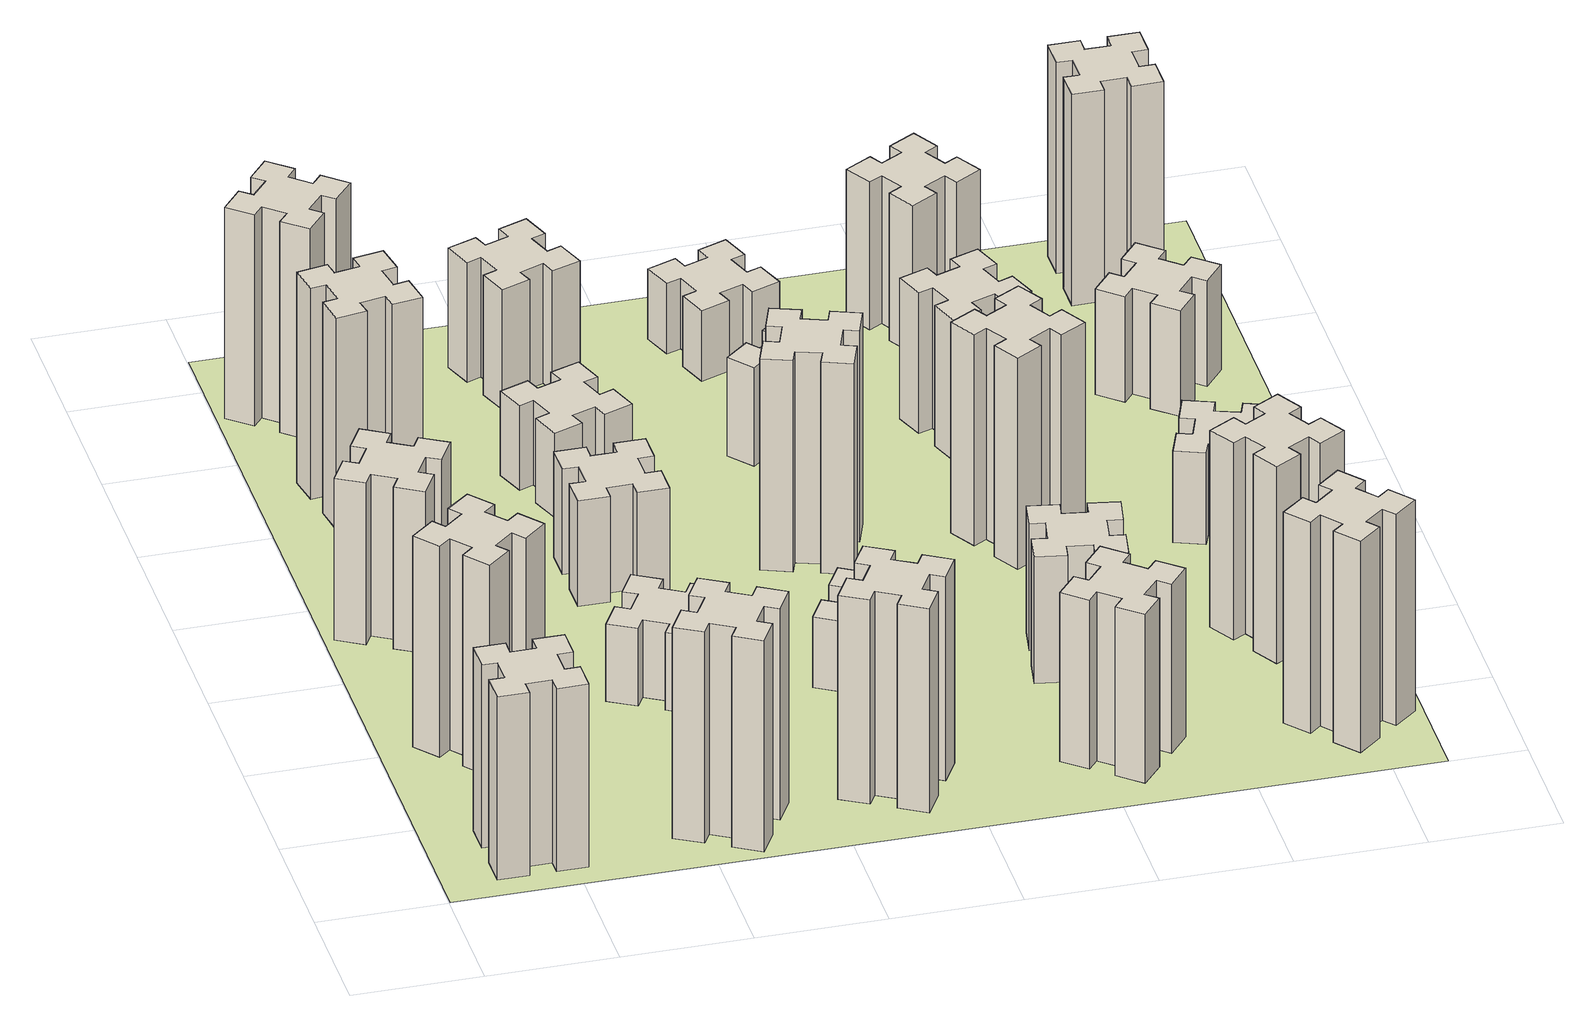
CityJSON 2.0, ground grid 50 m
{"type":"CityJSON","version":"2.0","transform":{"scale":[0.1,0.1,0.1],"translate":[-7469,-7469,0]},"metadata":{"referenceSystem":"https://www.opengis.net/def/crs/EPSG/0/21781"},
"CityObjects":{
"building1":{"type":"Building","attributes":{"class":"1000","function":"1000","usage":"1000","yearOfConstruction":2016,"roofType":"1000","measuredHeight":78,"storeysAboveGround":30,"storeysBelowGround":0},"geometry":[{"type":"Solid","lod":"1","boundaries":[[[[0,1,2,3,4,5,6,7,8,9,10,11,12,13,14,15,16,17,18,19]],[[17,16,20,21]],[[16,15,22,20]],[[15,14,23,22]],[[14,13,24,23]],[[13,12,25,24]],[[12,11,26,25]],[[11,10,27,26]],[[10,9,28,27]],[[9,8,29,28]],[[8,7,30,29]],[[7,6,31,30]],[[6,5,32,31]],[[5,4,33,32]],[[4,3,34,33]],[[3,2,35,34]],[[2,1,36,35]],[[1,0,37,36]],[[0,19,38,37]],[[19,18,39,38]],[[18,17,21,39]],[[24,25,26,27,28,29,30,31,32,33,34,35,36,37,38,39,21,20,22,23]]]]}]},
"building2":{"type":"Building","attributes":{"class":"1000","function":"1000","usage":"1000","yearOfConstruction":2016,"roofType":"1000","measuredHeight":90,"storeysAboveGround":30,"storeysBelowGround":0},"geometry":[{"type":"Solid","lod":"1","boundaries":[[[[40,41,42,43,44,45,46,47,48,49,50,51,52,53,54,55,56,57,58,59]],[[57,56,60,61]],[[56,55,62,60]],[[55,54,63,62]],[[54,53,64,63]],[[53,52,65,64]],[[52,51,66,65]],[[51,50,67,66]],[[50,49,68,67]],[[49,48,69,68]],[[48,47,70,69]],[[47,46,71,70]],[[46,45,72,71]],[[45,44,73,72]],[[44,43,74,73]],[[43,42,75,74]],[[42,41,76,75]],[[41,40,77,76]],[[40,59,78,77]],[[59,58,79,78]],[[58,57,61,79]],[[64,65,66,67,68,69,70,71,72,73,74,75,76,77,78,79,61,60,62,63]]]]}]},
"building3":{"type":"Building","attributes":{"class":"1000","function":"1000","usage":"1000","yearOfConstruction":2016,"roofType":"1000","measuredHeight":69,"storeysAboveGround":30,"storeysBelowGround":0},"geometry":[{"type":"Solid","lod":"1","boundaries":[[[[80,81,82,83,84,85,86,87,88,89,90,91,92,93,94,95,96,97,98,99]],[[97,96,100,101]],[[96,95,102,100]],[[95,94,103,102]],[[94,93,104,103]],[[93,92,105,104]],[[92,91,106,105]],[[91,90,107,106]],[[90,89,108,107]],[[89,88,109,108]],[[88,87,110,109]],[[87,86,111,110]],[[86,85,112,111]],[[85,84,113,112]],[[84,83,114,113]],[[83,82,115,114]],[[82,81,116,115]],[[81,80,117,116]],[[80,99,118,117]],[[99,98,119,118]],[[98,97,101,119]],[[104,105,106,107,108,109,110,111,112,113,114,115,116,117,118,119,101,100,102,103]]]]}]},
"building4":{"type":"Building","attributes":{"class":"1000","function":"1000","usage":"1000","yearOfConstruction":2016,"roofType":"1000","measuredHeight":90,"storeysAboveGround":30,"storeysBelowGround":0},"geometry":[{"type":"Solid","lod":"1","boundaries":[[[[120,121,122,123,124,125,126,127,128,129,130,131,132,133,134,135,136,137,138,139]],[[137,136,140,141]],[[136,135,142,140]],[[135,134,143,142]],[[134,133,144,143]],[[133,132,145,144]],[[132,131,146,145]],[[131,130,147,146]],[[130,129,148,147]],[[129,128,149,148]],[[128,127,150,149]],[[127,126,151,150]],[[126,125,152,151]],[[125,124,153,152]],[[124,123,154,153]],[[123,122,155,154]],[[122,121,156,155]],[[121,120,157,156]],[[120,139,158,157]],[[139,138,159,158]],[[138,137,141,159]],[[144,145,146,147,148,149,150,151,152,153,154,155,156,157,158,159,141,140,142,143]]]]}]},
"building5":{"type":"Building","attributes":{"class":"1000","function":"1000","usage":"1000","yearOfConstruction":2016,"roofType":"1000","measuredHeight":90,"storeysAboveGround":30,"storeysBelowGround":0},"geometry":[{"type":"Solid","lod":"1","boundaries":[[[[160,161,162,163,164,165,166,167,168,169,170,171,172,173,174,175,176,177,178,179]],[[177,176,180,181]],[[176,175,182,180]],[[175,174,183,182]],[[174,173,184,183]],[[173,172,185,184]],[[172,171,186,185]],[[171,170,187,186]],[[170,169,188,187]],[[169,168,189,188]],[[168,167,190,189]],[[167,166,191,190]],[[166,165,192,191]],[[165,164,193,192]],[[164,163,194,193]],[[163,162,195,194]],[[162,161,196,195]],[[161,160,197,196]],[[160,179,198,197]],[[179,178,199,198]],[[178,177,181,199]],[[184,185,186,187,188,189,190,191,192,193,194,195,196,197,198,199,181,180,182,183]]]]}]},
"building6":{"type":"Building","attributes":{"class":"1000","function":"1000","usage":"1000","yearOfConstruction":2016,"roofType":"1000","measuredHeight":90,"storeysAboveGround":30,"storeysBelowGround":0},"geometry":[{"type":"Solid","lod":"1","boundaries":[[[[200,201,202,203,204,205,206,207,208,209,210,211,212,213,214,215,216,217,218,219]],[[217,216,220,221]],[[216,215,222,220]],[[215,214,223,222]],[[214,213,224,223]],[[213,212,225,224]],[[212,211,226,225]],[[211,210,227,226]],[[210,209,228,227]],[[209,208,229,228]],[[208,207,230,229]],[[207,206,231,230]],[[206,205,232,231]],[[205,204,233,232]],[[204,203,234,233]],[[203,202,235,234]],[[202,201,236,235]],[[201,200,237,236]],[[200,219,238,237]],[[219,218,239,238]],[[218,217,221,239]],[[224,225,226,227,228,229,230,231,232,233,234,235,236,237,238,239,221,220,222,223]]]]}]},
"building7":{"type":"Building","attributes":{"class":"1000","function":"1000","usage":"1000","yearOfConstruction":2016,"roofType":"1000","measuredHeight":33,"storeysAboveGround":30,"storeysBelowGround":0},"geometry":[{"type":"Solid","lod":"1","boundaries":[[[[240,241,242,243,244,245,246,247,248,249,250,251,252,253,254,255,256,257,258,259]],[[257,256,260,261]],[[256,255,262,260]],[[255,254,263,262]],[[254,253,264,263]],[[253,252,265,264]],[[252,251,266,265]],[[251,250,267,266]],[[250,249,268,267]],[[249,248,269,268]],[[248,247,270,269]],[[247,246,271,270]],[[246,245,272,271]],[[245,244,273,272]],[[244,243,274,273]],[[243,242,275,274]],[[242,241,276,275]],[[241,240,277,276]],[[240,259,278,277]],[[259,258,279,278]],[[258,257,261,279]],[[264,265,266,267,268,269,270,271,272,273,274,275,276,277,278,279,261,260,262,263]]]]}]},
"building8":{"type":"Building","attributes":{"class":"1000","function":"1000","usage":"1000","yearOfConstruction":2016,"roofType":"1000","measuredHeight":45,"storeysAboveGround":30,"storeysBelowGround":0},"geometry":[{"type":"Solid","lod":"1","boundaries":[[[[280,281,282,283,284,285,286,287,288,289,290,291,292,293,294,295,296,297,298,299]],[[297,296,300,301]],[[296,295,302,300]],[[295,294,303,302]],[[294,293,304,303]],[[293,292,305,304]],[[292,291,306,305]],[[291,290,307,306]],[[290,289,308,307]],[[289,288,309,308]],[[288,287,310,309]],[[287,286,311,310]],[[286,285,312,311]],[[285,284,313,312]],[[284,283,314,313]],[[283,282,315,314]],[[282,281,316,315]],[[281,280,317,316]],[[280,299,318,317]],[[299,298,319,318]],[[298,297,301,319]],[[304,305,306,307,308,309,310,311,312,313,314,315,316,317,318,319,301,300,302,303]]]]}]},
"building9":{"type":"Building","attributes":{"class":"1000","function":"1000","usage":"1000","yearOfConstruction":2016,"roofType":"1000","measuredHeight":87,"storeysAboveGround":30,"storeysBelowGround":0},"geometry":[{"type":"Solid","lod":"1","boundaries":[[[[320,321,322,323,324,325,326,327,328,329,330,331,332,333,334,335,336,337,338,339]],[[337,336,340,341]],[[336,335,342,340]],[[335,334,343,342]],[[334,333,344,343]],[[333,332,345,344]],[[332,331,346,345]],[[331,330,347,346]],[[330,329,348,347]],[[329,328,349,348]],[[328,327,350,349]],[[327,326,351,350]],[[326,325,352,351]],[[325,324,353,352]],[[324,323,354,353]],[[323,322,355,354]],[[322,321,356,355]],[[321,320,357,356]],[[320,339,358,357]],[[339,338,359,358]],[[338,337,341,359]],[[344,345,346,347,348,349,350,351,352,353,354,355,356,357,358,359,341,340,342,343]]]]}]},
"building10":{"type":"Building","attributes":{"class":"1000","function":"1000","usage":"1000","yearOfConstruction":2016,"roofType":"1000","measuredHeight":36,"storeysAboveGround":30,"storeysBelowGround":0},"geometry":[{"type":"Solid","lod":"1","boundaries":[[[[360,361,362,363,364,365,366,367,368,369,370,371,372,373,374,375,376,377,378,379]],[[377,376,380,381]],[[376,375,382,380]],[[375,374,383,382]],[[374,373,384,383]],[[373,372,385,384]],[[372,371,386,385]],[[371,370,387,386]],[[370,369,388,387]],[[369,368,389,388]],[[368,367,390,389]],[[367,366,391,390]],[[366,365,392,391]],[[365,364,393,392]],[[364,363,394,393]],[[363,362,395,394]],[[362,361,396,395]],[[361,360,397,396]],[[360,379,398,397]],[[379,378,399,398]],[[378,377,381,399]],[[384,385,386,387,388,389,390,391,392,393,394,395,396,397,398,399,381,380,382,383]]]]}]},
"building11":{"type":"Building","attributes":{"class":"1000","function":"1000","usage":"1000","yearOfConstruction":2016,"roofType":"1000","measuredHeight":51,"storeysAboveGround":30,"storeysBelowGround":0},"geometry":[{"type":"Solid","lod":"1","boundaries":[[[[400,401,402,403,404,405,406,407,408,409,410,411,412,413,414,415,416,417,418,419]],[[417,416,420,421]],[[416,415,422,420]],[[415,414,423,422]],[[414,413,424,423]],[[413,412,425,424]],[[412,411,426,425]],[[411,410,427,426]],[[410,409,428,427]],[[409,408,429,428]],[[408,407,430,429]],[[407,406,431,430]],[[406,405,432,431]],[[405,404,433,432]],[[404,403,434,433]],[[403,402,435,434]],[[402,401,436,435]],[[401,400,437,436]],[[400,419,438,437]],[[419,418,439,438]],[[418,417,421,439]],[[424,425,426,427,428,429,430,431,432,433,434,435,436,437,438,439,421,420,422,423]]]]}]},
"building12":{"type":"Building","attributes":{"class":"1000","function":"1000","usage":"1000","yearOfConstruction":2016,"roofType":"1000","measuredHeight":30,"storeysAboveGround":30,"storeysBelowGround":0},"geometry":[{"type":"Solid","lod":"1","boundaries":[[[[440,441,442,443,444,445,446,447,448,449,450,451,452,453,454,455,456,457,458,459]],[[457,456,460,461]],[[456,455,462,460]],[[455,454,463,462]],[[454,453,464,463]],[[453,452,465,464]],[[452,451,466,465]],[[451,450,467,466]],[[450,449,468,467]],[[449,448,469,468]],[[448,447,470,469]],[[447,446,471,470]],[[446,445,472,471]],[[445,444,473,472]],[[444,443,474,473]],[[443,442,475,474]],[[442,441,476,475]],[[441,440,477,476]],[[440,459,478,477]],[[459,458,479,478]],[[458,457,461,479]],[[464,465,466,467,468,469,470,471,472,473,474,475,476,477,478,479,461,460,462,463]]]]}]},
"building13":{"type":"Building","attributes":{"class":"1000","function":"1000","usage":"1000","yearOfConstruction":2016,"roofType":"1000","measuredHeight":90,"storeysAboveGround":30,"storeysBelowGround":0},"geometry":[{"type":"Solid","lod":"1","boundaries":[[[[480,481,482,483,484,485,486,487,488,489,490,491,492,493,494,495,496,497,498,499]],[[497,496,500,501]],[[496,495,502,500]],[[495,494,503,502]],[[494,493,504,503]],[[493,492,505,504]],[[492,491,506,505]],[[491,490,507,506]],[[490,489,508,507]],[[489,488,509,508]],[[488,487,510,509]],[[487,486,511,510]],[[486,485,512,511]],[[485,484,513,512]],[[484,483,514,513]],[[483,482,515,514]],[[482,481,516,515]],[[481,480,517,516]],[[480,499,518,517]],[[499,498,519,518]],[[498,497,501,519]],[[504,505,506,507,508,509,510,511,512,513,514,515,516,517,518,519,501,500,502,503]]]]}]},
"building14":{"type":"Building","attributes":{"class":"1000","function":"1000","usage":"1000","yearOfConstruction":2016,"roofType":"1000","measuredHeight":72,"storeysAboveGround":30,"storeysBelowGround":0},"geometry":[{"type":"Solid","lod":"1","boundaries":[[[[520,521,522,523,524,525,526,527,528,529,530,531,532,533,534,535,536,537,538,539]],[[537,536,540,541]],[[536,535,542,540]],[[535,534,543,542]],[[534,533,544,543]],[[533,532,545,544]],[[532,531,546,545]],[[531,530,547,546]],[[530,529,548,547]],[[529,528,549,548]],[[528,527,550,549]],[[527,526,551,550]],[[526,525,552,551]],[[525,524,553,552]],[[524,523,554,553]],[[523,522,555,554]],[[522,521,556,555]],[[521,520,557,556]],[[520,539,558,557]],[[539,538,559,558]],[[538,537,541,559]],[[544,545,546,547,548,549,550,551,552,553,554,555,556,557,558,559,541,540,542,543]]]]}]},
"building15":{"type":"Building","attributes":{"class":"1000","function":"1000","usage":"1000","yearOfConstruction":2016,"roofType":"1000","measuredHeight":42,"storeysAboveGround":30,"storeysBelowGround":0},"geometry":[{"type":"Solid","lod":"1","boundaries":[[[[560,561,562,563,564,565,566,567,568,569,570,571,572,573,574,575,576,577,578,579]],[[577,576,580,581]],[[576,575,582,580]],[[575,574,583,582]],[[574,573,584,583]],[[573,572,585,584]],[[572,571,586,585]],[[571,570,587,586]],[[570,569,588,587]],[[569,568,589,588]],[[568,567,590,589]],[[567,566,591,590]],[[566,565,592,591]],[[565,564,593,592]],[[564,563,594,593]],[[563,562,595,594]],[[562,561,596,595]],[[561,560,597,596]],[[560,579,598,597]],[[579,578,599,598]],[[578,577,581,599]],[[584,585,586,587,588,589,590,591,592,593,594,595,596,597,598,599,581,580,582,583]]]]}]},
"building16":{"type":"Building","attributes":{"class":"1000","function":"1000","usage":"1000","yearOfConstruction":2016,"roofType":"1000","measuredHeight":30,"storeysAboveGround":30,"storeysBelowGround":0},"geometry":[{"type":"Solid","lod":"1","boundaries":[[[[600,601,602,603,604,605,606,607,608,609,610,611,612,613,614,615,616,617,618,619]],[[617,616,620,621]],[[616,615,622,620]],[[615,614,623,622]],[[614,613,624,623]],[[613,612,625,624]],[[612,611,626,625]],[[611,610,627,626]],[[610,609,628,627]],[[609,608,629,628]],[[608,607,630,629]],[[607,606,631,630]],[[606,605,632,631]],[[605,604,633,632]],[[604,603,634,633]],[[603,602,635,634]],[[602,601,636,635]],[[601,600,637,636]],[[600,619,638,637]],[[619,618,639,638]],[[618,617,621,639]],[[624,625,626,627,628,629,630,631,632,633,634,635,636,637,638,639,621,620,622,623]]]]}]},
"building17":{"type":"Building","attributes":{"class":"1000","function":"1000","usage":"1000","yearOfConstruction":2016,"roofType":"1000","measuredHeight":54,"storeysAboveGround":30,"storeysBelowGround":0},"geometry":[{"type":"Solid","lod":"1","boundaries":[[[[640,641,642,643,644,645,646,647,648,649,650,651,652,653,654,655,656,657,658,659]],[[657,656,660,661]],[[656,655,662,660]],[[655,654,663,662]],[[654,653,664,663]],[[653,652,665,664]],[[652,651,666,665]],[[651,650,667,666]],[[650,649,668,667]],[[649,648,669,668]],[[648,647,670,669]],[[647,646,671,670]],[[646,645,672,671]],[[645,644,673,672]],[[644,643,674,673]],[[643,642,675,674]],[[642,641,676,675]],[[641,640,677,676]],[[640,659,678,677]],[[659,658,679,678]],[[658,657,661,679]],[[664,665,666,667,668,669,670,671,672,673,674,675,676,677,678,679,661,660,662,663]]]]}]},
"building18":{"type":"Building","attributes":{"class":"1000","function":"1000","usage":"1000","yearOfConstruction":2016,"roofType":"1000","measuredHeight":90,"storeysAboveGround":30,"storeysBelowGround":0},"geometry":[{"type":"Solid","lod":"1","boundaries":[[[[680,681,682,683,684,685,686,687,688,689,690,691,692,693,694,695,696,697,698,699]],[[697,696,700,701]],[[696,695,702,700]],[[695,694,703,702]],[[694,693,704,703]],[[693,692,705,704]],[[692,691,706,705]],[[691,690,707,706]],[[690,689,708,707]],[[689,688,709,708]],[[688,687,710,709]],[[687,686,711,710]],[[686,685,712,711]],[[685,684,713,712]],[[684,683,714,713]],[[683,682,715,714]],[[682,681,716,715]],[[681,680,717,716]],[[680,699,718,717]],[[699,698,719,718]],[[698,697,701,719]],[[704,705,706,707,708,709,710,711,712,713,714,715,716,717,718,719,701,700,702,703]]]]}]},
"building19":{"type":"Building","attributes":{"class":"1000","function":"1000","usage":"1000","yearOfConstruction":2016,"roofType":"1000","measuredHeight":60,"storeysAboveGround":30,"storeysBelowGround":0},"geometry":[{"type":"Solid","lod":"1","boundaries":[[[[720,721,722,723,724,725,726,727,728,729,730,731,732,733,734,735,736,737,738,739]],[[737,736,740,741]],[[736,735,742,740]],[[735,734,743,742]],[[734,733,744,743]],[[733,732,745,744]],[[732,731,746,745]],[[731,730,747,746]],[[730,729,748,747]],[[729,728,749,748]],[[728,727,750,749]],[[727,726,751,750]],[[726,725,752,751]],[[725,724,753,752]],[[724,723,754,753]],[[723,722,755,754]],[[722,721,756,755]],[[721,720,757,756]],[[720,739,758,757]],[[739,738,759,758]],[[738,737,741,759]],[[744,745,746,747,748,749,750,751,752,753,754,755,756,757,758,759,741,740,742,743]]]]}]},
"building20":{"type":"Building","attributes":{"class":"1000","function":"1000","usage":"1000","yearOfConstruction":2016,"roofType":"1000","measuredHeight":90,"storeysAboveGround":30,"storeysBelowGround":0},"geometry":[{"type":"Solid","lod":"1","boundaries":[[[[760,761,762,763,764,765,766,767,768,769,770,771,772,773,774,775,776,777,778,779]],[[777,776,780,781]],[[776,775,782,780]],[[775,774,783,782]],[[774,773,784,783]],[[773,772,785,784]],[[772,771,786,785]],[[771,770,787,786]],[[770,769,788,787]],[[769,768,789,788]],[[768,767,790,789]],[[767,766,791,790]],[[766,765,792,791]],[[765,764,793,792]],[[764,763,794,793]],[[763,762,795,794]],[[762,761,796,795]],[[761,760,797,796]],[[760,779,798,797]],[[779,778,799,798]],[[778,777,781,799]],[[784,785,786,787,788,789,790,791,792,793,794,795,796,797,798,799,781,780,782,783]]]]}]},
"building21":{"type":"Building","attributes":{"class":"1000","function":"1000","usage":"1000","yearOfConstruction":2016,"roofType":"1000","measuredHeight":63,"storeysAboveGround":30,"storeysBelowGround":0},"geometry":[{"type":"Solid","lod":"1","boundaries":[[[[800,801,802,803,804,805,806,807,808,809,810,811,812,813,814,815,816,817,818,819]],[[817,816,820,821]],[[816,815,822,820]],[[815,814,823,822]],[[814,813,824,823]],[[813,812,825,824]],[[812,811,826,825]],[[811,810,827,826]],[[810,809,828,827]],[[809,808,829,828]],[[808,807,830,829]],[[807,806,831,830]],[[806,805,832,831]],[[805,804,833,832]],[[804,803,834,833]],[[803,802,835,834]],[[802,801,836,835]],[[801,800,837,836]],[[800,819,838,837]],[[819,818,839,838]],[[818,817,821,839]],[[824,825,826,827,828,829,830,831,832,833,834,835,836,837,838,839,821,820,822,823]]]]}]},
"building22":{"type":"Building","attributes":{"class":"1000","function":"1000","usage":"1000","yearOfConstruction":2016,"roofType":"1000","measuredHeight":84,"storeysAboveGround":30,"storeysBelowGround":0},"geometry":[{"type":"Solid","lod":"1","boundaries":[[[[840,841,842,843,844,845,846,847,848,849,850,851,852,853,854,855,856,857,858,859]],[[857,856,860,861]],[[856,855,862,860]],[[855,854,863,862]],[[854,853,864,863]],[[853,852,865,864]],[[852,851,866,865]],[[851,850,867,866]],[[850,849,868,867]],[[849,848,869,868]],[[848,847,870,869]],[[847,846,871,870]],[[846,845,872,871]],[[845,844,873,872]],[[844,843,874,873]],[[843,842,875,874]],[[842,841,876,875]],[[841,840,877,876]],[[840,859,878,877]],[[859,858,879,878]],[[858,857,861,879]],[[864,865,866,867,868,869,870,871,872,873,874,875,876,877,878,879,861,860,862,863]]]]}]},
"building23":{"type":"Building","attributes":{"class":"1000","function":"1000","usage":"1000","yearOfConstruction":2016,"roofType":"1000","measuredHeight":39,"storeysAboveGround":30,"storeysBelowGround":0},"geometry":[{"type":"Solid","lod":"1","boundaries":[[[[880,881,882,883,884,885,886,887,888,889,890,891,892,893,894,895,896,897,898,899]],[[897,896,900,901]],[[896,895,902,900]],[[895,894,903,902]],[[894,893,904,903]],[[893,892,905,904]],[[892,891,906,905]],[[891,890,907,906]],[[890,889,908,907]],[[889,888,909,908]],[[888,887,910,909]],[[887,886,911,910]],[[886,885,912,911]],[[885,884,913,912]],[[884,883,914,913]],[[883,882,915,914]],[[882,881,916,915]],[[881,880,917,916]],[[880,899,918,917]],[[899,898,919,918]],[[898,897,901,919]],[[904,905,906,907,908,909,910,911,912,913,914,915,916,917,918,919,901,900,902,903]]]]}]},
"building24":{"type":"Building","attributes":{"class":"1000","function":"1000","usage":"1000","yearOfConstruction":2016,"roofType":"1000","measuredHeight":45,"storeysAboveGround":30,"storeysBelowGround":0},"geometry":[{"type":"Solid","lod":"1","boundaries":[[[[920,921,922,923,924,925,926,927,928,929,930,931,932,933,934,935,936,937,938,939]],[[937,936,940,941]],[[936,935,942,940]],[[935,934,943,942]],[[934,933,944,943]],[[933,932,945,944]],[[932,931,946,945]],[[931,930,947,946]],[[930,929,948,947]],[[929,928,949,948]],[[928,927,950,949]],[[927,926,951,950]],[[926,925,952,951]],[[925,924,953,952]],[[924,923,954,953]],[[923,922,955,954]],[[922,921,956,955]],[[921,920,957,956]],[[920,939,958,957]],[[939,938,959,958]],[[938,937,941,959]],[[944,945,946,947,948,949,950,951,952,953,954,955,956,957,958,959,941,940,942,943]]]]}]},
"building25":{"type":"Building","attributes":{"class":"1000","function":"1000","usage":"1000","yearOfConstruction":2016,"roofType":"1000","measuredHeight":90,"storeysAboveGround":30,"storeysBelowGround":0},"geometry":[{"type":"Solid","lod":"1","boundaries":[[[[960,961,962,963,964,965,966,967,968,969,970,971,972,973,974,975,976,977,978,979]],[[977,976,980,981]],[[976,975,982,980]],[[975,974,983,982]],[[974,973,984,983]],[[973,972,985,984]],[[972,971,986,985]],[[971,970,987,986]],[[970,969,988,987]],[[969,968,989,988]],[[968,967,990,989]],[[967,966,991,990]],[[966,965,992,991]],[[965,964,993,992]],[[964,963,994,993]],[[963,962,995,994]],[[962,961,996,995]],[[961,960,997,996]],[[960,979,998,997]],[[979,978,999,998]],[[978,977,981,999]],[[984,985,986,987,988,989,990,991,992,993,994,995,996,997,998,999,981,980,982,983]]]]}]},
"landuse1":{"type":"LandUse","attributes":{"name":"plot1","function":"1010"},"geometry":[{"type":"MultiSurface","lod":"1","boundaries":[[[1000,1001,1002,1003]]]}]}
},
"vertices":[
[265,325,0],[265,225,0],[205,225,0],[205,105,0],[325,105,0],[325,165,0],[425,165,0],[425,105,0],[545,105,0],[545,225,0],[485,225,0],[485,325,0],[545,325,0],[545,445,0],[425,445,0],[425,385,0],[325,385,0],[325,445,0],[205,445,0],[205,325,0],[325,385,780],[325,445,780],[425,385,780],[425,445,780],[545,445,780],[545,325,780],[485,325,780],[485,225,780],[545,225,780],[545,105,780],[425,105,780],[425,165,780],[325,165,780],[325,105,780],[205,105,780],[205,225,780],[265,225,780],[265,325,780],[205,325,780],[205,445,780],
[492,1048,0],[427,1124,0],[473,1163,0],[396,1255,0],[304,1178,0],[343,1132,0],[266,1067,0],[228,1113,0],[136,1036,0],[213,944,0],[259,983,0],[323,906,0],[277,868,0],[354,776,0],[446,853,0],[408,899,0],[484,963,0],[523,917,0],[615,994,0],[538,1086,0],[484,963,900],[523,917,900],[408,899,900],[446,853,900],[354,776,900],[277,868,900],[323,906,900],[259,983,900],[213,944,900],[136,1036,900],[228,1113,900],[266,1067,900],[343,1132,900],[304,1178,900],[396,1255,900],[473,1163,900],[427,1124,900],[492,1048,900],[538,1086,900],[615,994,900],
[374,1926,0],[287,1976,0],[317,2028,0],[213,2088,0],[153,1984,0],[205,1954,0],[155,1867,0],[103,1897,0],[43,1793,0],[147,1733,0],[177,1785,0],[264,1735,0],[234,1683,0],[338,1623,0],[398,1727,0],[346,1757,0],[396,1844,0],[448,1814,0],[508,1918,0],[404,1978,0],[396,1844,690],[448,1814,690],[346,1757,690],[398,1727,690],[338,1623,690],[234,1683,690],[264,1735,690],[177,1785,690],[147,1733,690],[43,1793,690],[103,1897,690],[155,1867,690],[205,1954,690],[153,1984,690],[213,2088,690],[317,2028,690],[287,1976,690],[374,1926,690],[404,1978,690],[508,1918,690],
[405,2812,0],[307,2795,0],[297,2854,0],[178,2833,0],[199,2715,0],[258,2725,0],[276,2627,0],[217,2617,0],[237,2498,0],[356,2519,0],[345,2578,0],[444,2596,0],[454,2537,0],[572,2557,0],[551,2676,0],[492,2665,0],[475,2764,0],[534,2774,0],[513,2892,0],[395,2871,0],[475,2764,900],[534,2774,900],[492,2665,900],[551,2676,900],[572,2557,900],[454,2537,900],[444,2596,900],[345,2578,900],[356,2519,900],[237,2498,900],[217,2617,900],[276,2627,900],[258,2725,900],[199,2715,900],[178,2833,900],[297,2854,900],[307,2795,900],[405,2812,900],[395,2871,900],[513,2892,900],
[1214,346,0],[1127,396,0],[1157,448,0],[1053,508,0],[993,404,0],[1045,374,0],[995,287,0],[943,317,0],[883,213,0],[987,153,0],[1017,205,0],[1104,155,0],[1074,103,0],[1178,43,0],[1238,147,0],[1186,177,0],[1236,264,0],[1288,234,0],[1348,338,0],[1244,398,0],[1236,264,900],[1288,234,900],[1186,177,900],[1238,147,900],[1178,43,900],[1074,103,900],[1104,155,900],[1017,205,900],[987,153,900],[883,213,900],[943,317,900],[995,287,900],[1045,374,900],[993,404,900],[1053,508,900],[1157,448,900],[1127,396,900],[1214,346,900],[1244,398,900],[1348,338,900],
[384,3387,0],[308,3452,0],[346,3498,0],[254,3575,0],[177,3483,0],[223,3444,0],[159,3368,0],[113,3406,0],[36,3314,0],[128,3237,0],[166,3283,0],[243,3219,0],[204,3173,0],[296,3096,0],[373,3188,0],[327,3226,0],[392,3303,0],[438,3264,0],[515,3356,0],[423,3433,0],[392,3303,900],[438,3264,900],[327,3226,900],[373,3188,900],[296,3096,900],[204,3173,900],[243,3219,900],[166,3283,900],[128,3237,900],[36,3314,900],[113,3406,900],[159,3368,900],[223,3444,900],[177,3483,900],[254,3575,900],[346,3498,900],[308,3452,900],[384,3387,900],[423,3433,900],[515,3356,900],
[1186,1117,0],[1236,1204,0],[1288,1174,0],[1348,1278,0],[1244,1338,0],[1214,1286,0],[1127,1336,0],[1157,1388,0],[1053,1448,0],[993,1344,0],[1045,1314,0],[995,1227,0],[943,1257,0],[883,1153,0],[987,1093,0],[1017,1145,0],[1104,1095,0],[1074,1043,0],[1178,983,0],[1238,1087,0],[1104,1095,330],[1074,1043,330],[1017,1145,330],[987,1093,330],[883,1153,330],[943,1257,330],[995,1227,330],[1045,1314,330],[993,1344,330],[1053,1448,330],[1157,1388,330],[1127,1336,330],[1214,1286,330],[1244,1338,330],[1348,1278,330],[1288,1174,330],[1236,1204,330],[1186,1117,330],[1238,1087,330],[1178,983,330],
[1165,2065,0],[1065,2065,0],[1065,2125,0],[945,2125,0],[945,2005,0],[1005,2005,0],[1005,1905,0],[945,1905,0],[945,1785,0],[1065,1785,0],[1065,1845,0],[1165,1845,0],[1165,1785,0],[1285,1785,0],[1285,1905,0],[1225,1905,0],[1225,2005,0],[1285,2005,0],[1285,2125,0],[1165,2125,0],[1225,2005,450],[1285,2005,450],[1225,1905,450],[1285,1905,450],[1285,1785,450],[1165,1785,450],[1165,1845,450],[1065,1845,450],[1065,1785,450],[945,1785,450],[945,1905,450],[1005,1905,450],[1005,2005,450],[945,2005,450],[945,2125,450],[1065,2125,450],[1065,2065,450],[1165,2065,450],[1165,2125,450],[1285,2125,450],
[1657,305,0],[1744,255,0],[1714,203,0],[1818,143,0],[1878,247,0],[1826,277,0],[1876,364,0],[1928,334,0],[1988,438,0],[1884,498,0],[1854,446,0],[1767,496,0],[1797,548,0],[1693,608,0],[1633,504,0],[1685,474,0],[1635,387,0],[1583,417,0],[1523,313,0],[1627,253,0],[1635,387,870],[1583,417,870],[1685,474,870],[1633,504,870],[1693,608,870],[1797,548,870],[1767,496,870],[1854,446,870],[1884,498,870],[1988,438,870],[1928,334,870],[1876,364,870],[1826,277,870],[1878,247,870],[1818,143,870],[1714,203,870],[1744,255,870],[1657,305,870],[1627,253,870],[1523,313,870],
[1125,2716,0],[1031,2682,0],[1010,2738,0],[897,2697,0],[939,2584,0],[995,2605,0],[1029,2511,0],[973,2490,0],[1014,2377,0],[1127,2419,0],[1106,2475,0],[1200,2509,0],[1220,2453,0],[1333,2494,0],[1292,2607,0],[1236,2586,0],[1202,2680,0],[1258,2700,0],[1217,2813,0],[1104,2772,0],[1202,2680,360],[1258,2700,360],[1236,2586,360],[1292,2607,360],[1333,2494,360],[1220,2453,360],[1200,2509,360],[1106,2475,360],[1127,2419,360],[1014,2377,360],[973,2490,360],[1029,2511,360],[995,2605,360],[939,2584,360],[897,2697,360],[1010,2738,360],[1031,2682,360],[1125,2716,360],[1104,2772,360],[1217,2813,360],
[1125,3456,0],[1031,3422,0],[1010,3478,0],[897,3437,0],[939,3324,0],[995,3345,0],[1029,3251,0],[973,3230,0],[1014,3117,0],[1127,3159,0],[1106,3215,0],[1200,3249,0],[1220,3193,0],[1333,3234,0],[1292,3347,0],[1236,3326,0],[1202,3420,0],[1258,3440,0],[1217,3553,0],[1104,3512,0],[1202,3420,510],[1258,3440,510],[1236,3326,510],[1292,3347,510],[1333,3234,510],[1220,3193,510],[1200,3249,510],[1106,3215,510],[1127,3159,510],[1014,3117,510],[973,3230,510],[1029,3251,510],[995,3345,510],[939,3324,510],[897,3437,510],[1010,3478,510],[1031,3422,510],[1125,3456,510],[1104,3512,510],[1217,3553,510],
[1757,1045,0],[1844,995,0],[1814,943,0],[1918,883,0],[1978,987,0],[1926,1017,0],[1976,1104,0],[2028,1074,0],[2088,1178,0],[1984,1238,0],[1954,1186,0],[1867,1236,0],[1897,1288,0],[1793,1348,0],[1733,1244,0],[1785,1214,0],[1735,1127,0],[1683,1157,0],[1623,1053,0],[1727,993,0],[1735,1127,300],[1683,1157,300],[1785,1214,300],[1733,1244,300],[1793,1348,300],[1897,1288,300],[1867,1236,300],[1954,1186,300],[1984,1238,300],[2088,1178,300],[2028,1074,300],[1976,1104,300],[1926,1017,300],[1978,987,300],[1918,883,300],[1814,943,300],[1844,995,300],[1757,1045,300],[1727,993,300],[1623,1053,300],
[1940,2042,0],[1846,2076,0],[1867,2132,0],[1754,2173,0],[1713,2060,0],[1769,2040,0],[1735,1946,0],[1679,1967,0],[1637,1854,0],[1750,1813,0],[1771,1869,0],[1865,1835,0],[1844,1779,0],[1957,1737,0],[1998,1850,0],[1942,1871,0],[1976,1965,0],[2032,1944,0],[2073,2057,0],[1960,2098,0],[1976,1965,900],[2032,1944,900],[1942,1871,900],[1998,1850,900],[1957,1737,900],[1844,1779,900],[1865,1835,900],[1771,1869,900],[1750,1813,900],[1637,1854,900],[1679,1967,900],[1735,1946,900],[1769,2040,900],[1713,2060,900],[1754,2173,900],[1867,2132,900],[1846,2076,900],[1940,2042,900],[1960,2098,900],[2073,2057,900],
[2486,323,0],[2563,259,0],[2524,213,0],[2616,136,0],[2693,228,0],[2647,266,0],[2712,343,0],[2758,304,0],[2835,396,0],[2743,473,0],[2704,427,0],[2628,492,0],[2666,538,0],[2574,615,0],[2497,523,0],[2543,484,0],[2479,408,0],[2433,446,0],[2356,354,0],[2448,277,0],[2479,408,720],[2433,446,720],[2543,484,720],[2497,523,720],[2574,615,720],[2666,538,720],[2628,492,720],[2704,427,720],[2743,473,720],[2835,396,720],[2758,304,720],[2712,343,720],[2647,266,720],[2693,228,720],[2616,136,720],[2524,213,720],[2563,259,720],[2486,323,720],[2448,277,720],[2356,354,720],
[1988,2479,0],[2064,2543,0],[2103,2497,0],[2195,2574,0],[2118,2666,0],[2072,2628,0],[2007,2704,0],[2053,2743,0],[1976,2835,0],[1884,2758,0],[1923,2712,0],[1846,2647,0],[1808,2693,0],[1716,2616,0],[1793,2524,0],[1839,2563,0],[1903,2486,0],[1857,2448,0],[1934,2356,0],[2026,2433,0],[1903,2486,420],[1857,2448,420],[1839,2563,420],[1793,2524,420],[1716,2616,420],[1808,2693,420],[1846,2647,420],[1923,2712,420],[1884,2758,420],[1976,2835,420],[2053,2743,420],[2007,2704,420],[2072,2628,420],[2118,2666,420],[2195,2574,420],[2103,2497,420],[2064,2543,420],[1988,2479,420],[2026,2433,420],[1934,2356,420],
[1865,3456,0],[1771,3422,0],[1750,3478,0],[1637,3437,0],[1679,3324,0],[1735,3345,0],[1769,3251,0],[1713,3230,0],[1754,3117,0],[1867,3159,0],[1846,3215,0],[1940,3249,0],[1960,3193,0],[2073,3234,0],[2032,3347,0],[1976,3326,0],[1942,3420,0],[1998,3440,0],[1957,3553,0],[1844,3512,0],[1942,3420,300],[1998,3440,300],[1976,3326,300],[2032,3347,300],[2073,3234,300],[1960,3193,300],[1940,3249,300],[1846,3215,300],[1867,3159,300],[1754,3117,300],[1713,3230,300],[1769,3251,300],[1735,3345,300],[1679,3324,300],[1637,3437,300],[1750,3478,300],[1771,3422,300],[1865,3456,300],[1844,3512,300],[1957,3553,300],
[2496,1084,0],[2478,985,0],[2419,996,0],[2398,877,0],[2517,857,0],[2527,916,0],[2625,898,0],[2615,839,0],[2733,818,0],[2754,937,0],[2695,947,0],[2712,1045,0],[2771,1035,0],[2792,1153,0],[2674,1174,0],[2664,1115,0],[2565,1132,0],[2576,1191,0],[2457,1212,0],[2437,1094,0],[2565,1132,540],[2576,1191,540],[2664,1115,540],[2674,1174,540],[2792,1153,540],[2771,1035,540],[2712,1045,540],[2695,947,540],[2754,937,540],[2733,818,540],[2615,839,540],[2625,898,540],[2527,916,540],[2517,857,540],[2398,877,540],[2419,996,540],[2478,985,540],[2496,1084,540],[2437,1094,540],[2457,1212,540],
[2716,1867,0],[2666,1954,0],[2718,1984,0],[2658,2088,0],[2554,2028,0],[2584,1976,0],[2497,1926,0],[2467,1978,0],[2363,1918,0],[2423,1814,0],[2475,1844,0],[2525,1757,0],[2473,1727,0],[2533,1623,0],[2637,1683,0],[2607,1735,0],[2694,1785,0],[2724,1733,0],[2828,1793,0],[2768,1897,0],[2694,1785,900],[2724,1733,900],[2607,1735,900],[2637,1683,900],[2533,1623,900],[2473,1727,900],[2525,1757,900],[2475,1844,900],[2423,1814,900],[2363,1918,900],[2467,1978,900],[2497,1926,900],[2584,1976,900],[2554,2028,900],[2658,2088,900],[2718,1984,900],[2666,1954,900],[2716,1867,900],[2768,1897,900],[2828,1793,900],
[2586,2475,0],[2680,2509,0],[2700,2453,0],[2813,2494,0],[2772,2607,0],[2716,2586,0],[2682,2680,0],[2738,2700,0],[2697,2813,0],[2584,2772,0],[2605,2716,0],[2511,2682,0],[2490,2738,0],[2377,2697,0],[2419,2584,0],[2475,2605,0],[2509,2511,0],[2453,2490,0],[2494,2377,0],[2607,2419,0],[2509,2511,600],[2453,2490,600],[2475,2605,600],[2419,2584,600],[2377,2697,600],[2490,2738,600],[2511,2682,600],[2605,2716,600],[2584,2772,600],[2697,2813,600],[2738,2700,600],[2682,2680,600],[2716,2586,600],[2772,2607,600],[2813,2494,600],[2700,2453,600],[2680,2509,600],[2586,2475,600],[2607,2419,600],[2494,2377,600],
[3468,259,0],[3544,323,0],[3583,277,0],[3675,354,0],[3598,446,0],[3552,408,0],[3487,484,0],[3533,523,0],[3456,615,0],[3364,538,0],[3403,492,0],[3326,427,0],[3288,473,0],[3196,396,0],[3273,304,0],[3319,343,0],[3383,266,0],[3337,228,0],[3414,136,0],[3506,213,0],[3383,266,900],[3337,228,900],[3319,343,900],[3273,304,900],[3196,396,900],[3288,473,900],[3326,427,900],[3403,492,900],[3364,538,900],[3456,615,900],[3533,523,900],[3487,484,900],[3552,408,900],[3598,446,900],[3675,354,900],[3583,277,900],[3544,323,900],[3468,259,900],[3506,213,900],[3414,136,900],
[2716,3347,0],[2666,3434,0],[2718,3464,0],[2658,3568,0],[2554,3508,0],[2584,3456,0],[2497,3406,0],[2467,3458,0],[2363,3398,0],[2423,3294,0],[2475,3324,0],[2525,3237,0],[2473,3207,0],[2533,3103,0],[2637,3163,0],[2607,3215,0],[2694,3265,0],[2724,3213,0],[2828,3273,0],[2768,3377,0],[2694,3265,630],[2724,3213,630],[2607,3215,630],[2637,3163,630],[2533,3103,630],[2473,3207,630],[2525,3237,630],[2475,3324,630],[2423,3294,630],[2363,3398,630],[2467,3458,630],[2497,3406,630],[2584,3456,630],[2554,3508,630],[2658,3568,630],[2718,3464,630],[2666,3434,630],[2716,3347,630],[2768,3377,630],[2828,3273,630],
[3215,1004,0],[3265,917,0],[3213,887,0],[3273,783,0],[3377,843,0],[3347,895,0],[3434,945,0],[3464,893,0],[3568,953,0],[3508,1057,0],[3456,1027,0],[3406,1114,0],[3458,1144,0],[3398,1248,0],[3294,1188,0],[3324,1136,0],[3237,1086,0],[3207,1138,0],[3103,1078,0],[3163,974,0],[3237,1086,840],[3207,1138,840],[3324,1136,840],[3294,1188,840],[3398,1248,840],[3458,1144,840],[3406,1114,840],[3456,1027,840],[3508,1057,840],[3568,953,840],[3464,893,840],[3434,945,840],[3347,895,840],[3377,843,840],[3273,783,840],[3213,887,840],[3265,917,840],[3215,1004,840],[3163,974,840],[3103,1078,840],
[3249,1840,0],[3215,1746,0],[3159,1767,0],[3117,1654,0],[3230,1613,0],[3251,1669,0],[3345,1635,0],[3324,1579,0],[3437,1537,0],[3478,1650,0],[3422,1671,0],[3456,1765,0],[3512,1744,0],[3553,1857,0],[3440,1898,0],[3420,1842,0],[3326,1876,0],[3347,1932,0],[3234,1973,0],[3193,1860,0],[3326,1876,390],[3347,1932,390],[3420,1842,390],[3440,1898,390],[3553,1857,390],[3512,1744,390],[3456,1765,390],[3422,1671,390],[3478,1650,390],[3437,1537,390],[3324,1579,390],[3345,1635,390],[3251,1669,390],[3230,1613,390],[3117,1654,390],[3159,1767,390],[3215,1746,390],[3249,1840,390],[3193,1860,390],[3234,1973,390],
[3444,2747,0],[3368,2812,0],[3406,2858,0],[3314,2935,0],[3237,2843,0],[3283,2804,0],[3219,2728,0],[3173,2766,0],[3096,2674,0],[3188,2597,0],[3226,2643,0],[3303,2579,0],[3264,2533,0],[3356,2456,0],[3433,2548,0],[3387,2586,0],[3452,2663,0],[3498,2624,0],[3575,2716,0],[3483,2793,0],[3452,2663,450],[3498,2624,450],[3387,2586,450],[3433,2548,450],[3356,2456,450],[3264,2533,450],[3303,2579,450],[3226,2643,450],[3188,2597,450],[3096,2674,450],[3173,2766,450],[3219,2728,450],[3283,2804,450],[3237,2843,450],[3314,2935,450],[3406,2858,450],[3368,2812,450],[3444,2747,450],[3483,2793,450],[3575,2716,450],
[3285,3325,0],[3385,3325,0],[3385,3265,0],[3505,3265,0],[3505,3385,0],[3445,3385,0],[3445,3485,0],[3505,3485,0],[3505,3605,0],[3385,3605,0],[3385,3545,0],[3285,3545,0],[3285,3605,0],[3165,3605,0],[3165,3485,0],[3225,3485,0],[3225,3385,0],[3165,3385,0],[3165,3265,0],[3285,3265,0],[3225,3385,900],[3165,3385,900],[3225,3485,900],[3165,3485,900],[3165,3605,900],[3285,3605,900],[3285,3545,900],[3385,3545,900],[3385,3605,900],[3505,3605,900],[3505,3485,900],[3445,3485,900],[3445,3385,900],[3505,3385,900],[3505,3265,900],[3385,3265,900],[3385,3325,900],[3285,3325,900],[3285,3265,900],[3165,3265,900],
[5,3705,0],[3705,3705,0],[3705,5,0],[5,5,0]
]}
